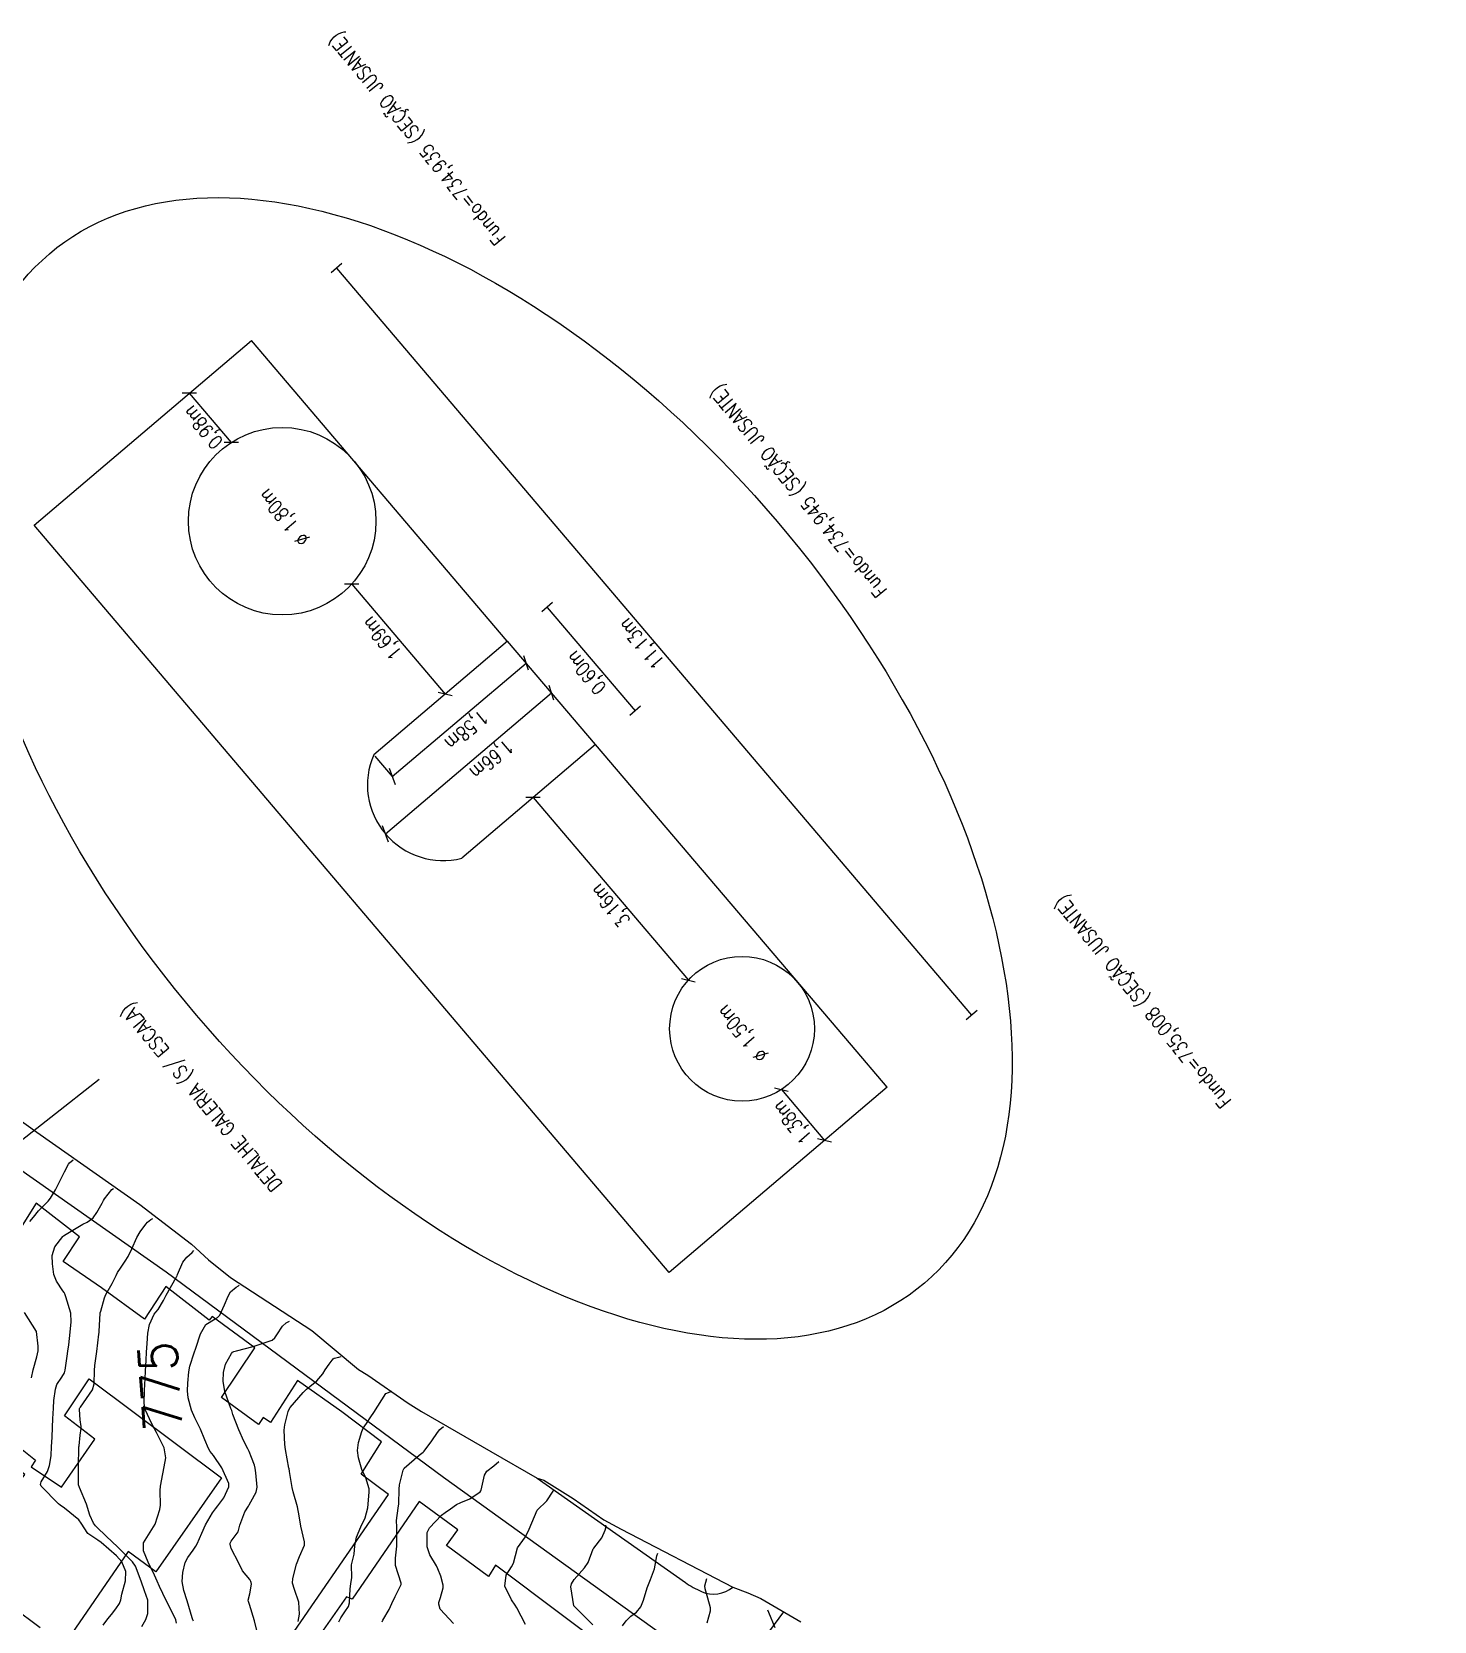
# Model space of a CAD drawing. Header units: metres. Extents: x 318500 to 325275, y 7408834 to 7428799.
# Drawn here: x 320850.1 to 320997.1, y 7409980.9 to 7410147.6 of the extents above; entities that cross this region are included whole.
import ezdxf
from ezdxf.enums import TextEntityAlignment as Align

# ---------------------------------------------------------------- set-up
doc = ezdxf.new("R2010")
doc.units = ezdxf.units.M
doc.header["$MEASUREMENT"] = 0
doc.linetypes.add('CONTINUO', pattern=[0])
for name, color, linetype in [('Area', 45, 'Continuous'), ('Cotas', 45, 'Continuous'), ('Curvas de Nivel 1m', 11, 'Continuous'), ('Curvas de Nivel 5m', 15, 'Continuous'), ('DETALHES', 45, 'Continuous'), ('Edificações', 30, 'Continuous'), ('TEXTO', 45, 'Continuous'), ('Vias Primárias', 230, 'Continuous')]:
    doc.layers.add(name, color=color, linetype=linetype)
doc.styles.add('ROMANS', font='romans', dxfattribs={"height": 0.2})
doc.styles.add('Style-STANDARD', font='STANDARD.shx')

msp = doc.modelspace()

# ---------------------------------------------------------------- linework, layer by layer
at = {"layer": 'Area'}
msp.add_lwpolyline([(320848.2, 7410033.99), (320850.65, 7410032.22), (320861.48, 7410024.62), (320866.87, 7410020.47), (320868.65, 7410018.83), (320870.97, 7410016.97), (320879.5, 7410011.41), (320884.4, 7410007.33), (320885.36, 7410006.75), (320889.6, 7410003.82), (320890.99, 7410002.95), (320898.27, 7409998.73), (320903.1, 7409995.95), (320903.83, 7409995.73), (320906.9, 7409993.81), (320910.09, 7409991.59), (320911.91, 7409990.59), (320923.63, 7409984.53), (320925.19, 7409983.91), (320926.56, 7409983.34), (320930.76, 7409980.88)], dxfattribs=at)
at = {"layer": 'Curvas de Nivel 1m', "flags": 128}
for points, elevation in [([(320849.95, 7410022.86), (320850.33, 7410023.31), (320850.85, 7410023.96), (320851.52, 7410024.64), (320851.85, 7410024.97), (320852.09, 7410025.29), (320852.63, 7410026.19), (320853.19, 7410027.28), (320853.57, 7410028.06), (320853.98, 7410028.86), (320854.09, 7410029.01), (320854.48, 7410029.33)], 772), ([(320857.62, 7409980.52), (320858.1, 7409981.2), (320858.48, 7409981.66), (320858.96, 7409982.26), (320859.34, 7409982.81), (320859.48, 7409983.18), (320859.59, 7409983.8), (320859.95, 7409985.18), (320860.01, 7409986.17), (320859.59, 7409987.18), (320859.03, 7409987.82), (320857.42, 7409989.21), (320857.05, 7409989.46), (320856, 7409990.16), (320855.31, 7409991.24), (320855.08, 7409991.59), (320853.55, 7409992.81), (320853.1, 7409993.13), (320852.94, 7409993.27), (320851.13, 7409995.11), (320851.05, 7409995.29), (320851.13, 7409995.57), (320851.77, 7409996.66), (320852.01, 7409997.28), (320852.17, 7409998.28), (320852.22, 7409999.28), (320852.26, 7410000.21), (320852.31, 7410001.28), (320852.35, 7410002.15), (320852.4, 7410003.28), (320852.45, 7410004.07), (320852.62, 7410005.28), (320852.78, 7410005.76), (320853.28, 7410006.55), (320853.57, 7410006.98), (320853.65, 7410007.26), (320853.85, 7410008.72), (320853.92, 7410009.26), (320854.01, 7410009.94), (320854.16, 7410011.26), (320854.28, 7410012.33), (320854.23, 7410013.26), (320853.71, 7410014.95), (320853.6, 7410015.27), (320853.53, 7410015.4), (320853.4, 7410015.57), (320852.72, 7410016.59), (320852.46, 7410017.28), (320852.3, 7410018.42), (320852.27, 7410019.29), (320852.54, 7410020.21), (320853.38, 7410021.27), (320853.48, 7410021.35), (320853.74, 7410021.52), (320855.49, 7410022.56), (320855.96, 7410022.77), (320856.57, 7410023.23), (320856.96, 7410023.78), (320857.52, 7410024.79), (320857.67, 7410025.07), (320857.76, 7410025.22), (320858.54, 7410026.21), (320858.71, 7410026.33)], 773), ([(320861.69, 7409980.39), (320862.08, 7409981.14), (320862.32, 7409981.77), (320862.31, 7409983.14), (320861.97, 7409984.13), (320861.61, 7409985.15), (320861.01, 7409986.71), (320860.68, 7409987.17), (320859.04, 7409988.8), (320858.63, 7409989.19), (320857.06, 7409990.71), (320856.81, 7409990.96), (320856.62, 7409991.22), (320856.23, 7409992.08), (320855.87, 7409993.23), (320855.13, 7409994.97), (320855.03, 7409995.24), (320855.05, 7409997.14), (320855.05, 7409997.24), (320855.08, 7409999.14), (320855.08, 7409999.24), (320855.09, 7409999.33), (320855.2, 7410000.46), (320855.31, 7410001.14), (320855.32, 7410001.24), (320855.32, 7410001.35), (320855.22, 7410002.06), (320855.14, 7410003.15), (320855.15, 7410003.24), (320855.17, 7410003.31), (320855.23, 7410003.4), (320856.49, 7410005.22), (320856.67, 7410005.82), (320856.72, 7410007.22), (320856.76, 7410007.76), (320856.95, 7410009.22), (320857.17, 7410011.04), (320857.19, 7410011.21), (320857.2, 7410011.35), (320857.32, 7410013.22), (320857.32, 7410013.27), (320857.37, 7410013.47), (320857.76, 7410014.85), (320857.91, 7410015.21), (320858.58, 7410016.37), (320858.99, 7410017.2), (320859.13, 7410017.49), (320859.43, 7410017.95), (320859.93, 7410018.7), (320860.24, 7410019.18), (320860.64, 7410019.99), (320861.15, 7410021.16), (320861.49, 7410021.76), (320862.08, 7410022.57), (320862.26, 7410022.77), (320862.63, 7410023.06), (320862.81, 7410023.17)], 774), ([(320867.08, 7409980.94), (320867.02, 7409981.08), (320866.94, 7409981.3), (320866.41, 7409983.09), (320866.07, 7409984.18), (320865.9, 7409985.1), (320865.97, 7409986.06), (320866.2, 7409987.09), (320866.48, 7409987.64), (320867.04, 7409988.41), (320867.32, 7409988.8), (320867.48, 7409989.07), (320867.95, 7409990.18), (320868.34, 7409991.06), (320869.09, 7409992.32), (320869.4, 7409992.74), (320869.63, 7409993.04), (320870.26, 7409993.89), (320870.8, 7409995.03), (320870.8, 7409995.37), (320870.06, 7409997.04), (320869.17, 7409998.33), (320868.85, 7409998.73), (320868.67, 7409999.06), (320868.28, 7409999.98), (320867.81, 7410001.07), (320867.23, 7410002.27), (320866.87, 7410003.09), (320866.54, 7410004.38), (320866.46, 7410005.09), (320866.48, 7410005.89), (320866.59, 7410007.09), (320866.7, 7410007.68), (320867.15, 7410009.08), (320867.32, 7410009.57), (320867.82, 7410011.07), (320868.38, 7410012.04), (320869.36, 7410012.66), (320869.62, 7410012.79), (320869.85, 7410013.05), (320870.33, 7410014.1), (320870.71, 7410015.04), (320870.97, 7410015.47), (320871.55, 7410015.96), (320871.8, 7410016.1), (320871.88, 7410016.17)], 776), ([(320850.11, 7410006.47), (320850.27, 7410007.31), (320850.68, 7410008.67), (320850.79, 7410009.3), (320850.82, 7410009.8), (320850.63, 7410011.31), (320849.37, 7410013.32)], 772), ([(320873.76, 7409979.82), (320873.48, 7409980.99), (320872.97, 7409982.7), (320872.85, 7409983), (320872.81, 7409983.16), (320872.98, 7409983.83), (320873.17, 7409984.83), (320873.14, 7409985), (320873.11, 7409985.1), (320873, 7409985.33), (320872.24, 7409986.24), (320871.83, 7409987.02), (320871.04, 7409988.56), (320870.94, 7409989.03), (320870.95, 7409989.13), (320871.05, 7409989.34), (320871.76, 7409990.33), (320871.95, 7409991.02), (320872.48, 7409992.4), (320872.85, 7409993), (320872.94, 7409993.16), (320873.11, 7409993.46), (320873.66, 7409994.46), (320873.76, 7409994.99), (320873.63, 7409996.51), (320873.56, 7409996.99), (320873.47, 7409997.31), (320873.17, 7409998.12), (320872.92, 7409998.75), (320872.8, 7409999.01), (320872.38, 7409999.82), (320871.84, 7410001.02), (320871.23, 7410002.62), (320871.1, 7410003.03), (320871.01, 7410003.26), (320870.37, 7410005.04), (320870.2, 7410006.12), (320870.25, 7410007.04), (320870.45, 7410007.89), (320871.06, 7410009.03), (320871.18, 7410009.17), (320871.32, 7410009.24), (320871.6, 7410009.3), (320873.33, 7410009.75), (320874.48, 7410010.13), (320875.33, 7410010.41), (320875.63, 7410010.67), (320875.82, 7410010.97), (320876.43, 7410011.88), (320876.82, 7410012.22), (320877.17, 7410012.41)], 777), ([(320878.05, 7409980.93), (320878.21, 7409981.67), (320878.14, 7409982.93), (320877.67, 7409984.26), (320877.45, 7409984.94), (320877.5, 7409985.44), (320877.9, 7409986.94), (320878.21, 7409987.75), (320878.71, 7409988.93), (320878.72, 7409989.26), (320878.33, 7409990.93), (320878.17, 7409992.01), (320877.99, 7409992.94), (320877.55, 7409994.52), (320877.44, 7409994.95), (320877.16, 7409996.64), (320877.11, 7409996.95), (320877.1, 7409997.01), (320876.73, 7409998.95), (320876.67, 7409999.47), (320876.6, 7410000.96), (320876.65, 7410001.53), (320877, 7410002.95), (320877.08, 7410003.12), (320877.24, 7410003.34), (320878.58, 7410004.93), (320878.92, 7410005.27), (320879.27, 7410005.54), (320880.03, 7410006.16), (320880.64, 7410006.9), (320880.9, 7410007.29), (320881.3, 7410007.88), (320881.73, 7410008.47), (320881.84, 7410008.53), (320882.32, 7410008.62), (320882.58, 7410008.7)], 778), ([(320882.33, 7409980.88), (320882.52, 7409981.31), (320882.96, 7409981.92), (320883.34, 7409982.49), (320883.45, 7409982.86), (320883.51, 7409984.35), (320883.58, 7409984.86), (320883.67, 7409985.52), (320883.65, 7409986.86), (320883.92, 7409987.98), (320883.99, 7409988.86), (320884.16, 7409989.76), (320884.64, 7409990.85), (320885.09, 7409991.78), (320885.35, 7409992.84), (320885.49, 7409994.47), (320885.49, 7409994.83), (320885.15, 7409995.98), (320884.75, 7409996.85), (320884.38, 7409998.06), (320884.29, 7409998.85), (320884.38, 7409999.67), (320884.72, 7410000.85), (320884.89, 7410001.17), (320885.22, 7410001.66), (320885.69, 7410002.38), (320885.98, 7410002.83), (320887.26, 7410004.81), (320887.89, 7410005.06)], 779), ([(320894.33, 7409980.72), (320892.96, 7409982.22), (320892.79, 7409982.73), (320892.81, 7409982.9), (320892.98, 7409983.45), (320893.26, 7409984.46), (320893.25, 7409984.73), (320893.01, 7409985.67), (320892.71, 7409986.43), (320892.55, 7409986.74), (320891.87, 7409987.91), (320891.57, 7409988.75), (320891.58, 7409990.24), (320891.84, 7409990.75), (320893.09, 7409992.07), (320893.47, 7409992.35), (320894.03, 7409992.72), (320894.65, 7409993.17), (320895.11, 7409993.38), (320896.04, 7409993.77), (320897.13, 7409994.51), (320897.21, 7409994.6), (320897.24, 7409994.68), (320897.58, 7409996.25), (320897.85, 7409996.67), (320898.58, 7409997.25), (320899.08, 7409997.7)], 781), ([(320901.9, 7409980.62), (320900.97, 7409982.35), (320900.8, 7409982.63), (320900.41, 7409983.2), (320899.71, 7409984.64), (320899.87, 7409985.78), (320900.44, 7409986.64), (320900.64, 7409987.02), (320901.05, 7409988.63), (320901.88, 7409989.8), (320902.29, 7409990.61), (320903.1, 7409992.6), (320904.14, 7409993.56), (320904.79, 7409994.58), (320904.85, 7409994.71)], 782), ([(320908.94, 7409980.58), (320906.97, 7409982.55), (320906.65, 7409984.55), (320906.7, 7409984.85), (320907.01, 7409985.31), (320908.08, 7409986.53), (320908.45, 7409987.11), (320908.98, 7409988.52), (320909.01, 7409988.57), (320909.05, 7409988.62), (320909.89, 7409989.69), (320910.26, 7409990.5), (320910.34, 7409990.87), (320910.32, 7409991.01)], 783), ([(320912.05, 7409980.48), (320912.43, 7409981), (320912.95, 7409981.47), (320913.53, 7409981.89), (320913.99, 7409982.45), (320914.26, 7409983.17), (320914.63, 7409984.45), (320915.01, 7409985.33), (320915.4, 7409986.43), (320915.66, 7409987.81), (320915.76, 7409988.07)], 784), ([(320928.05, 7409980.26), (320927.39, 7409981.85), (320927.29, 7409982.12)], 786)]:
    msp.add_lwpolyline(points, dxfattribs=dict(at, elevation=elevation))
at = {"layer": 'Curvas de Nivel 5m', "flags": 128}
for points, elevation in [([(320865.31, 7409980.73), (320865.24, 7409981.11), (320864.95, 7409981.7), (320864.22, 7409983.12), (320863.52, 7409984.59), (320863.28, 7409985.13), (320863, 7409985.78), (320862.34, 7409987.14), (320861.85, 7409988.33), (320861.86, 7409989.15), (320863.08, 7409991.13), (320863.57, 7409992.65), (320863.62, 7409993.12), (320863.6, 7409994.65), (320863.64, 7409995.12), (320863.87, 7409996.41), (320864.03, 7409997.12), (320864.2, 7409998.09), (320864, 7409999.12), (320863.2, 7410000.73), (320862.99, 7410001.13), (320862.72, 7410001.63), (320862.02, 7410003.15), (320861.91, 7410003.82), (320861.97, 7410005.15), (320862.02, 7410006.41), (320862.06, 7410007.15), (320862.13, 7410008.33), (320862.18, 7410009.15), (320862.24, 7410010.05), (320862.29, 7410011.15), (320862.46, 7410012.04), (320862.98, 7410013.14), (320863.15, 7410013.36), (320863.38, 7410013.63), (320863.94, 7410014.58), (320864.21, 7410015.13), (320865.28, 7410016.97), (320865.35, 7410017.11), (320865.37, 7410017.16), (320865.42, 7410017.29), (320865.96, 7410018.58), (320866.39, 7410019.1), (320866.95, 7410019.59), (320867.14, 7410019.83)], 775), ([(320886.86, 7409980.9), (320886.94, 7409981.05), (320887.59, 7409982.17), (320887.89, 7409982.8), (320888.23, 7409983.55), (320888.86, 7409984.79), (320888.85, 7409984.94), (320888.26, 7409986.8), (320888.27, 7409987.56), (320888.41, 7409988.8), (320888.42, 7409989.43), (320888.41, 7409990.8), (320888.36, 7409991.52), (320888.54, 7409992.8), (320888.63, 7409993.27), (320888.64, 7409994.79), (320888.68, 7409995.26), (320889.07, 7409996.79), (320889.16, 7409996.99), (320890.75, 7409998.34), (320891.18, 7409998.67), (320891.27, 7409998.76), (320892.08, 7409999.87), (320892.65, 7410000.74), (320892.91, 7410001.04), (320893.29, 7410001.35)], 780), ([(320920.95, 7409980.78), (320921.3, 7409982.02), (320921.28, 7409982.36), (320920.99, 7409983.37), (320920.72, 7409984.36), (320920.7, 7409984.67), (320920.89, 7409985.42)], 785)]:
    msp.add_lwpolyline(points, dxfattribs=dict(at, elevation=elevation))
at = {"layer": 'DETALHES'}
for p, q in [((320882.65, 7410123.28), (320881.51, 7410122.31)), ((320882.08, 7410122.79), (320948.66, 7410044.48)), ((320850.38, 7410095.84), (320873.17, 7410115.23)), ((320899.98, 7410083.7), (320873.18, 7410115.23)), ((320867.39, 7410109.68), (320865.89, 7410109.69)), ((320866.65, 7410109.69), (320871.05, 7410104.52)), ((320871.8, 7410104.51), (320870.3, 7410104.53)), ((320916.96, 7410017.52), (320850.38, 7410095.84)), ((320884.42, 7410089.66), (320882.92, 7410089.67)), ((320883.67, 7410089.67), (320893.46, 7410078.15)), ((320904.73, 7410087.73), (320903.59, 7410086.76)), ((320904.16, 7410087.24), (320913.39, 7410076.39)), ((320899.99, 7410083.71), (320885.98, 7410071.79)), ((320909.22, 7410072.85), (320900, 7410083.7)), ((320902.19, 7410080.65), (320901.72, 7410082.15)), ((320887.93, 7410069.49), (320901.95, 7410081.4)), ((320904.85, 7410077.52), (320904.37, 7410079.03)), ((320887.21, 7410063.49), (320904.61, 7410078.28)), ((320892.73, 7410078.33), (320894.19, 7410077.98)), ((320913.96, 7410076.88), (320912.82, 7410075.91)), ((320909.22, 7410072.85), (320895.21, 7410060.94)), ((320936.05, 7410041.34), (320909.23, 7410072.86)), ((320886.11, 7410071.63), (320887.93, 7410069.49)), ((320888.25, 7410068.63), (320887.62, 7410070.34)), ((320903.44, 7410067.29), (320901.94, 7410067.3)), ((320902.69, 7410067.3), (320918.97, 7410048.16)), ((320887.52, 7410062.63), (320886.9, 7410064.34)), ((320918.24, 7410048.33), (320919.69, 7410047.98)), ((320949.24, 7410044.96), (320948.09, 7410043.99)), ((320939.79, 7410036.93), (320936.05, 7410041.34)), ((320939.79, 7410036.93), (320916.96, 7410017.52)), ((320927.98, 7410036.87), (320929.44, 7410036.52)), ((320928.71, 7410036.69), (320933.24, 7410031.36)), ((320932.51, 7410031.54), (320933.97, 7410031.19))]:
    msp.add_line(p, q, dxfattribs=at)
for centre, radius in [((320876.39, 7410096.27), 9.83), ((320924.59, 7410043.06), 7.59)]:
    msp.add_circle(centre, radius, dxfattribs=at)
msp.add_arc((320893.26, 7410068.63), 7.94, 156.531, 284.2092, dxfattribs=at)
msp.add_ellipse((320897.85, 7410070.35), major_axis=(-45.87, 53.95), ratio=0.564028, dxfattribs=at)
at = {"layer": 'Edificações'}
for points in [[(320875.39, 7409976.61), (320887.53, 7409994.24), (320884.68, 7409996.38), (320886.81, 7409999.75), (320882.63, 7410002.89), (320877.99, 7410006.18), (320875.15, 7410001.78), (320874.41, 7410002.3), (320873.89, 7410001.56), (320870.01, 7410004.39), (320873.51, 7410009.61), (320869.04, 7410012.89), (320868.74, 7410012.52), (320864.19, 7410016.03), (320861.94, 7410012.61), (320857.46, 7410015.89), (320853.43, 7410018.65), (320855.15, 7410021.26), (320850.59, 7410024.76), (320848.94, 7410022.16)], [(320851.03, 7409980.25), (320842.28, 7409986.76), (320849.4, 7409996.34), (320847.1, 7409998.04), (320845.84, 7409996.12), (320838.73, 7410001.38), (320840.51, 7410003.52), (320845.99, 7409999.38), (320847.03, 7410000.63), (320850.51, 7409997.82), (320850.07, 7409997.15), (320853.25, 7409995), (320856.74, 7410000.05), (320853.56, 7410002.49), (320856.15, 7410006.35), (320870.02, 7409995.97), (320863.13, 7409986.12), (320860.24, 7409988.26), (320853.56, 7409978.54)], [(320912.67, 7409976.37), (320898.74, 7409986.84), (320898.02, 7409985.65), (320893.61, 7409988.87), (320894.81, 7409990.54), (320890.76, 7409993.51), (320883.73, 7409983.27), (320883.13, 7409983.51), (320878.96, 7409977.56)]]:
    msp.add_lwpolyline(points, dxfattribs=at)
at = {"layer": 'TEXTO', "linetype": 'CONTINUO'}
msp.add_polyline3d([(320700.58, 7409914.65, 0), (320857.2, 7410037.78, 0)], dxfattribs=at)
at = {"layer": 'Vias Primárias'}
msp.add_lwpolyline([(320810.09, 7409980.58), (320847.71, 7409952.68), (320878.39, 7409929.87, 0.340144), (320882.11, 7409929.93), (320900.49, 7409953.92), (320913.75, 7409971.48), (320916.42, 7409974.85, 0.390072), (320916.08, 7409979.62), (320893.29, 7409996.01), (320864.21, 7410017.53), (320846.63, 7410029.87, 0.409326), (320842.45, 7410029.17), (320825.93, 7410007.78), (320810.35, 7409986.15, 0.297243)], format="xyb", close=True, dxfattribs=at)
for points in [[(320903.1, 7409995.95), (320918.65, 7409985.01, 0.049669), (320920.35, 7409984.05, 0.287286), (320923.63, 7409984.53, 5.937414)], [(320997.15, 7409942.37), (320971.12, 7409908.2), (320962.55, 7409896.66), (320959.93, 7409892.79), (320958.45, 7409891.19, -0.382998), (320955.95, 7409890.96), (320930.43, 7409899.05), (320913.2, 7409904.98), (320910.36, 7409906.12), (320908.19, 7409907.48), (320899.53, 7409913.41), (320888.37, 7409921.72, -0.361562), (320887.57, 7409925.02), (320894.86, 7409936.54), (320911.38, 7409958.07), (320928.98, 7409981.92)]]:
    msp.add_lwpolyline(points, format="xyb", dxfattribs=at)

# ---------------------------------------------------------------- texts
at = {"layer": 'Cotas', "style": 'Style-STANDARD'}
msp.add_text('775', height=4, rotation=94.1368, dxfattribs=at).set_placement((320863.61, 7410005.57, 775), align=Align.MIDDLE_CENTER)
at = {"layer": 'DETALHES', "style": 'ROMANS', "width": 0.8}
for s, rotation, p in [('0,98m', 129.9754, (320870.28, 7410104.63)), ('Ø 1,80m', 129.9754, (320879.38, 7410094.45)), ('1,69m', 129.9754, (320889.03, 7410082.5)), ('11,13m', 129.9754, (320916.58, 7410081.53)), ('0,60m', 129.9754, (320910.45, 7410078.89)), ('1,58m', 219.9754, (320897.21, 7410076.57)), ('1,66m', 219.9754, (320899.85, 7410073.5)), ('3,16m', 129.9754, (320912.97, 7410054.46)), ('DETALHE GALERIA (S/ ESCALA)', 129.9302, (320876.47, 7410026.79, 731.93)), ('Ø 1,50m', 129.9754, (320927.43, 7410040.35)), ('1,38m', 129.9754, (320932.04, 7410031.75))]:
    msp.add_text(s, height=1.5, rotation=rotation, dxfattribs=at).set_placement(p)
at = {"layer": 'TEXTO', "style": 'ROMANS', "width": 0.8}
for s, rotation, p in [('Fundo=734,935 (SEÇÃO JUSANTE)', 129, (320899.89, 7410126)), ('Fundo=734,945 (SEÇÃO JUSANTE)', 129.0916, (320939.87, 7410089.07)), ('Fundo=735,008 (SEÇÃO JUSANTE)', 129, (320975.96, 7410035.51))]:
    msp.add_text(s, height=1.5, rotation=rotation, dxfattribs=at).set_placement(p)

doc.saveas('drawing.dxf')
